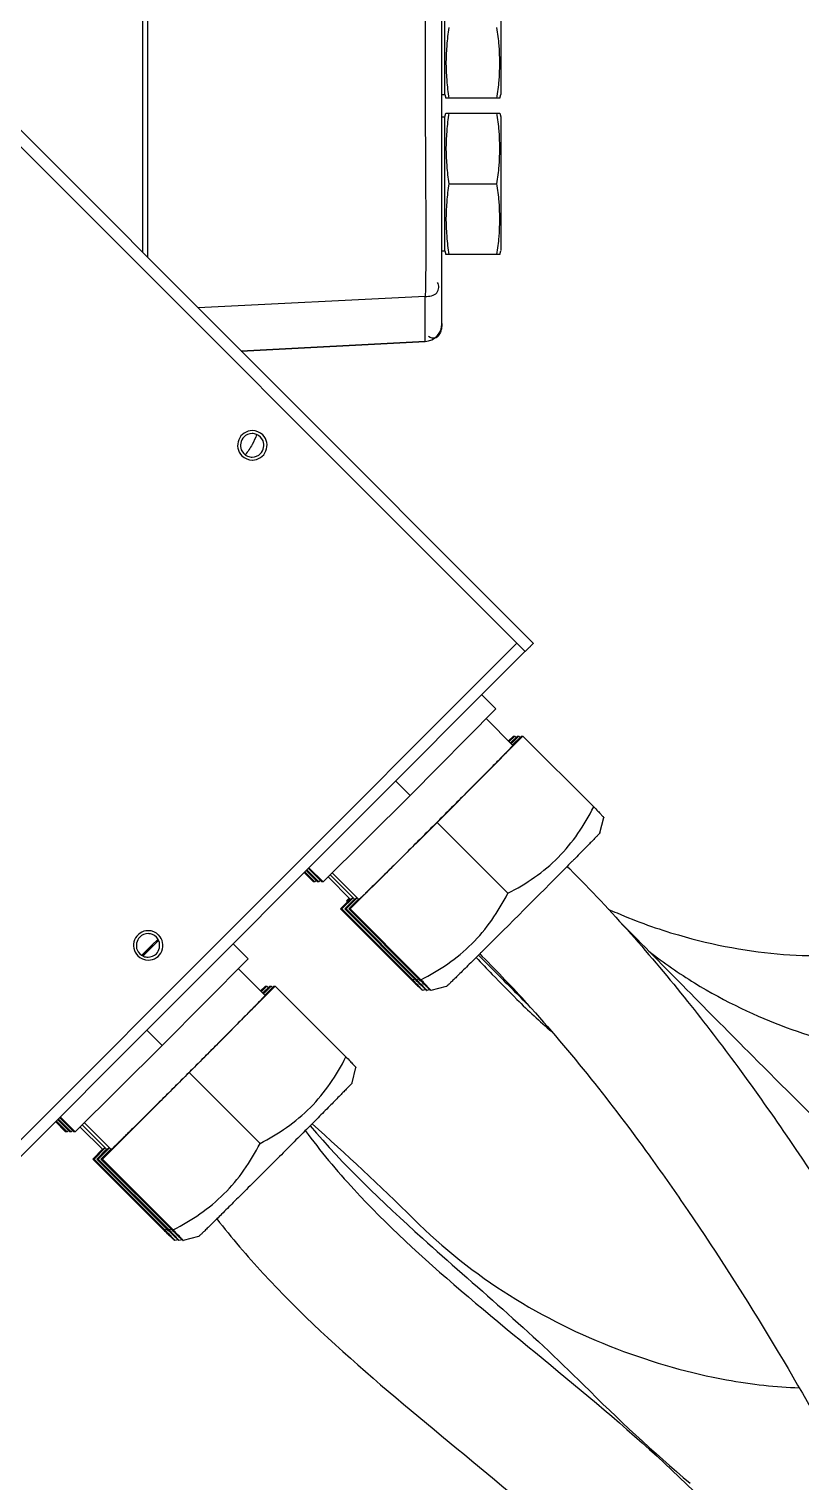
# Model space of a CAD drawing. Header units: millimetres. Extents: x 0 to 10500, y 0 to 7425.
# Drawn here: x 3297.4 to 3428.4, y 1621 to 1867.5 of the extents above; entities that cross this region are included whole.
import ezdxf

# ---------------------------------------------------------------- set-up
doc = ezdxf.new("R2010")
doc.units = ezdxf.units.MM
doc.header["$LTSCALE"] = 577.5
doc.layers.get('0').update_dxf_attribs({"linetype": 'CONTINUOUS'})
doc.layers.add('AXES', color=7, linetype='CONTINUOUS')
doc.layers.add('DTM_AXES', color=7, linetype='CONTINUOUS')

msp = doc.modelspace()

# ---------------------------------------------------------------- linework, layer by layer
at = {"color": 6, "linetype": 'Continuous'}
for p, q in [((3317.49, 2402.46), (3317.49, 1828.77)), ((3367.49, 1817.48), (3367.49, 2397)), ((3316.69, 1829.57), (3316.69, 1983.4)), ((3367.99, 1856.37), (3367.99, 1879.09)), ((3377.49, 1879.08), (3377.49, 1856.38)), ((3367.49, 1856.37), (3367.99, 1856.37)), ((3367.99, 1856.37), (3368.17, 1855.73)), ((3377.32, 1855.73), (3377.49, 1856.37)), ((3377.32, 1855.73), (3368.17, 1855.73)), ((3367.49, 1852.59), (3367.99, 1852.59)), ((3367.99, 1852.59), (3368.17, 1853.23)), ((3367.99, 1829.87), (3367.99, 1852.59)), ((3368.17, 1853.23), (3377.32, 1853.23)), ((3377.32, 1853.23), (3377.49, 1852.59)), ((3377.49, 1852.58), (3377.49, 1829.88)), ((3368.66, 1841.23), (3376.82, 1841.23)), ((3367.49, 1829.87), (3367.99, 1829.87)), ((3367.99, 1829.87), (3368.17, 1829.23)), ((3377.32, 1829.23), (3368.17, 1829.23)), ((3377.32, 1829.23), (3377.49, 1829.87)), ((3364.65, 1822.11), (3326.08, 1820.18)), ((3364.65, 1814.51), (3364.65, 1822.11)), ((3333.39, 1812.87), (3364.65, 1814.51)), ((3333.41, 1812.85), (3364.65, 1814.49)), ((3364.65, 1814.51), (3364.65, 1814.49))]:
    msp.add_line(p, q, dxfattribs=at)
at = {"color": 7, "linetype": 'Continuous'}
for p, q in [((3383, 1763.26), (3238.05, 1908.22)), ((3236.65, 1906.8), (3381.6, 1761.85)), ((3380.19, 1763.26), (3286.31, 1669.38)), ((3288.37, 1668.63), (3381.58, 1761.85)), ((3381.92, 1762.17), (3381.6, 1761.85)), ((3374.26, 1754.52), (3376.65, 1752.13)), ((3376.65, 1752.13), (3362.07, 1737.46)), ((3381.24, 1747.53), (3366.66, 1732.86)), ((3378.78, 1746.7), (3379.61, 1747.53)), ((3379.84, 1747.53), (3378.9, 1746.58)), ((3379.12, 1746.36), (3380.31, 1747.53)), ((3380.54, 1747.53), (3379.25, 1746.23)), ((3379.47, 1746.01), (3381.01, 1747.53)), ((3379.61, 1747.53), (3379.84, 1747.53)), ((3379.84, 1747.53), (3380.07, 1747.3)), ((3380.31, 1747.53), (3380.54, 1747.53)), ((3380.54, 1747.53), (3380.78, 1747.3)), ((3381.01, 1747.53), (3381.24, 1747.53)), ((3381.24, 1747.53), (3393.26, 1735.51)), ((3359.63, 1739.89), (3362.07, 1737.46)), ((3362.07, 1737.46), (3347.3, 1722.78)), ((3366.66, 1732.86), (3351.9, 1718.19)), ((3366.66, 1732.86), (3378.68, 1720.84)), ((3344.1, 1724.36), (3345.67, 1722.78)), ((3344.21, 1724.47), (3345.9, 1722.78)), ((3344.45, 1724.71), (3346.37, 1722.78)), ((3344.56, 1724.82), (3346.6, 1722.78)), ((3344.8, 1725.06), (3347.07, 1722.78)), ((3344.91, 1725.18), (3347.3, 1722.78)), ((3388.75, 1725.41), (3389.18, 1724.98)), ((3345.9, 1722.78), (3345.67, 1722.78)), ((3346.14, 1723.02), (3345.9, 1722.78)), ((3346.6, 1722.78), (3346.37, 1722.78)), ((3346.84, 1723.02), (3346.6, 1722.78)), ((3347.3, 1722.78), (3347.07, 1722.78)), ((3350.27, 1718.19), (3351.91, 1719.84)), ((3352.39, 1720.07), (3350.5, 1718.19)), ((3350.97, 1718.19), (3352.61, 1719.84)), ((3353.09, 1720.07), (3351.2, 1718.19)), ((3351.26, 1719.59), (3351.71, 1720.04)), ((3351.26, 1719.59), (3351.46, 1719.39)), ((3351.47, 1719.59), (3351.26, 1719.59)), ((3351.81, 1719.94), (3351.47, 1719.59)), ((3351.47, 1719.59), (3351.56, 1719.5)), ((3351.67, 1718.19), (3353.31, 1719.84)), ((3350.27, 1718.19), (3362.29, 1706.17)), ((3350.5, 1718.19), (3350.27, 1718.19)), ((3350.5, 1718.19), (3362.52, 1706.17)), ((3350.97, 1718.19), (3362.99, 1706.17)), ((3351.2, 1718.19), (3350.97, 1718.19)), ((3351.2, 1718.19), (3363.22, 1706.17)), ((3351.67, 1718.19), (3363.69, 1706.17)), ((3351.9, 1718.19), (3351.67, 1718.19)), ((3351.9, 1718.19), (3363.92, 1706.17)), ((3316.54, 1710.33), (3318.3, 1712.08)), ((3317.06, 1710.51), (3319.37, 1712.83)), ((3318.3, 1712.08), (3319.24, 1713.02)), ((3332.01, 1712.27), (3334.57, 1709.7)), ((3316.75, 1710.2), (3317.06, 1710.51)), ((3317.06, 1710.51), (3317.06, 1710.51)), ((3334.57, 1709.7), (3319.99, 1695.03)), ((3373.9, 1710.56), (3374.33, 1710.14)), ((3339.17, 1705.11), (3324.59, 1690.43)), ((3336.7, 1704.28), (3337.53, 1705.11)), ((3337.77, 1705.11), (3336.82, 1704.16)), ((3337.05, 1703.93), (3338.24, 1705.11)), ((3338.47, 1705.11), (3337.17, 1703.8)), ((3337.4, 1703.58), (3338.94, 1705.11)), ((3337.53, 1705.11), (3337.77, 1705.11)), ((3337.77, 1705.11), (3338, 1704.87)), ((3338.24, 1705.11), (3338.47, 1705.11)), ((3338.47, 1705.11), (3338.7, 1704.87)), ((3338.94, 1705.11), (3339.17, 1705.11)), ((3339.17, 1705.11), (3351.19, 1693.09)), ((3317.38, 1697.64), (3319.99, 1695.03)), ((3319.99, 1695.03), (3305.23, 1680.36)), ((3324.59, 1690.43), (3309.83, 1675.76)), ((3324.59, 1690.43), (3336.61, 1678.41)), ((3301.85, 1682.11), (3303.59, 1680.36)), ((3301.96, 1682.22), (3303.83, 1680.36)), ((3302.2, 1682.46), (3304.3, 1680.36)), ((3302.31, 1682.57), (3304.53, 1680.36)), ((3302.55, 1682.81), (3305, 1680.36)), ((3302.66, 1682.92), (3305.23, 1680.36)), ((3303.83, 1680.36), (3303.59, 1680.36)), ((3304.06, 1680.59), (3303.83, 1680.36)), ((3304.53, 1680.36), (3304.3, 1680.36)), ((3304.76, 1680.59), (3304.53, 1680.36)), ((3305.23, 1680.36), (3305, 1680.36)), ((3308.19, 1675.76), (3309.83, 1677.42)), ((3310.31, 1677.64), (3308.42, 1675.76)), ((3308.89, 1675.76), (3310.54, 1677.42)), ((3311.01, 1677.64), (3309.12, 1675.76)), ((3309.59, 1675.76), (3311.24, 1677.42)), ((3402.65, 1676.39), (3402.89, 1676.06)), ((3308.19, 1675.76), (3320.21, 1663.74)), ((3308.42, 1675.76), (3308.19, 1675.76)), ((3308.42, 1675.76), (3320.44, 1663.74)), ((3308.89, 1675.76), (3320.91, 1663.74)), ((3309.12, 1675.76), (3308.89, 1675.76)), ((3309.12, 1675.76), (3321.15, 1663.74)), ((3309.59, 1675.76), (3321.61, 1663.74)), ((3309.83, 1675.76), (3309.59, 1675.76)), ((3309.83, 1675.76), (3321.85, 1663.74))]:
    msp.add_line(p, q, dxfattribs=at)
at = {"color": 6, "linetype": 'Continuous'}
for centre, radius, start, end in [((3403.36, 1861.73), 35.19, 175.1438, 184.8539), ((3342.12, 1861.73), 35.19, 355.1439, 4.854), ((3403.36, 1847.23), 35.19, 175.1438, 184.8539), ((3342.12, 1847.23), 35.19, 355.1439, 4.854), ((3403.36, 1835.23), 35.19, 175.1438, 184.8539), ((3342.12, 1835.23), 35.19, 355.1439, 4.854), ((3364.49, 1817.48), 3, 273.0037, 360)]:
    msp.add_arc(centre, radius, start, end, dxfattribs=at)
at = {"color": 7, "linetype": 'Continuous'}
for centre, radius, start, end in [((3335.29, 1796.85), 2.5, 90.0383, 224.9994), ((3335.29, 1796.85), 2.5, 270.0383, 44.9994), ((3431.02, 1795.96), 85.43, 245.5753, 246.6893), ((3317.61, 1712), 2.5, 90.0383, 224.9994), ((3317.61, 1712), 2.5, 270.0383, 44.9994), ((3915.58, 2232.37), 753.01, 223.93042, 224.23263), ((2429.48, 761.32), 1338.72, 45.00905, 45.14581), ((3219.55, 1555.4), 218.86, 43.5436, 44.9904), ((3340.64, 1748.83), 47.95, 297.1475, 297.5613), ((3341.34, 1748.83), 47.95, 297.1475, 297.5613), ((2056.18, 388.48), 1866.32, 44.71069, 44.99677), ((3701.62, 2023.89), 454.28, 224.217, 224.9701), ((3207.91, 1544.34), 234.92, 42.1912, 43.544), ((3452.8, 1775.41), 102.64, 225.0018, 229.4961), ((3298.57, 1706.4), 47.95, 297.1475, 297.5613), ((3299.27, 1706.4), 47.95, 297.1475, 297.5613), ((3608.39, 1854.44), 306.79, 225.0203, 229.6208)]:
    msp.add_arc(centre, radius, start, end, dxfattribs=at)
at = {"color": 6, "linetype": 'Continuous'}
for points, knots in [([(3364.65, 1885.82), (3364.67, 1871.09), (3364.58, 1849.85), (3364.81, 1828.61), (3364.65, 1822.11)], [0, 0, 0, 0, 0.693658, 1, 1, 1, 1]), ([(3364.65, 1822.11), (3365.33, 1822.14), (3366.86, 1822.25), (3367.09, 1824.04), (3366.73, 1824.49)], [0, 0, 0, 0, 0.540214, 1, 1, 1, 1]), ([(3367.49, 1817.5), (3367.49, 1817.36), (3367.47, 1817.06), (3367.42, 1816.76), (3367.39, 1816.61)], [0, 0, 0, 0, 0.478965, 1, 1, 1, 1]), ([(3367.22, 1816.04), (3367.07, 1815.66), (3366.6, 1814.78), (3365.57, 1815.06), (3365.22, 1815.31)], [0, 0, 0, 0, 0.486005, 1, 1, 1, 1]), ([(3367.39, 1816.61), (3367.37, 1816.51), (3367.32, 1816.32), (3367.26, 1816.13), (3367.22, 1816.04)], [0, 0, 0, 0, 0.501835, 1, 1, 1, 1])]:
    msp.add_open_spline(points, degree=3, knots=knots, dxfattribs=at)
for points in [[(3368.66, 1867.73), (3368.51, 1866.73), (3368.38, 1865.72), (3368.3, 1864.71)], [(3377.19, 1864.71), (3377.11, 1865.72), (3376.98, 1866.73), (3376.82, 1867.73)], [(3368.3, 1858.75), (3368.38, 1857.74), (3368.51, 1856.73), (3368.66, 1855.73)], [(3376.82, 1855.73), (3376.98, 1856.73), (3377.11, 1857.74), (3377.19, 1858.75)], [(3368.66, 1853.23), (3368.51, 1852.23), (3368.38, 1851.22), (3368.3, 1850.21)], [(3377.19, 1850.21), (3377.11, 1851.22), (3376.98, 1852.23), (3376.82, 1853.23)], [(3368.3, 1844.25), (3368.38, 1843.24), (3368.51, 1842.23), (3368.66, 1841.23)], [(3376.82, 1841.23), (3376.98, 1842.23), (3377.11, 1843.24), (3377.19, 1844.25)], [(3368.66, 1841.23), (3368.51, 1840.23), (3368.38, 1839.22), (3368.3, 1838.21)], [(3377.19, 1838.21), (3377.11, 1839.22), (3376.98, 1840.23), (3376.82, 1841.23)], [(3368.3, 1832.25), (3368.38, 1831.24), (3368.51, 1830.23), (3368.66, 1829.23)], [(3376.82, 1829.23), (3376.98, 1830.23), (3377.11, 1831.24), (3377.19, 1832.25)]]:
    msp.add_open_spline(points, degree=3, dxfattribs=at)
at = {"color": 7, "linetype": 'Continuous'}
for points in [[(3333.84, 1798.26), (3333.32, 1797.74), (3333.13, 1796.77), (3333.41, 1796.08)], [(3335.26, 1798.85), (3334.75, 1798.85), (3334.2, 1798.62), (3333.84, 1798.26)], [(3336.02, 1798.7), (3335.78, 1798.8), (3335.52, 1798.85), (3335.26, 1798.85)], [(3337.05, 1798.62), (3336.6, 1799.07), (3335.92, 1799.35), (3335.29, 1799.35)], [(3337.11, 1797.61), (3336.91, 1798.09), (3336.49, 1798.5), (3336.02, 1798.7)], [(3336.67, 1795.44), (3337.2, 1795.96), (3337.39, 1796.93), (3337.11, 1797.61)], [(3333.41, 1796.08), (3333.61, 1795.61), (3334.02, 1795.2), (3334.49, 1795)], [(3333.52, 1795.08), (3333.97, 1794.63), (3334.65, 1794.35), (3335.29, 1794.35)], [(3334.49, 1795), (3334.73, 1794.9), (3335, 1794.85), (3335.26, 1794.85)], [(3335.26, 1794.85), (3335.77, 1794.85), (3336.31, 1795.07), (3336.67, 1795.44)], [(3397.8, 1715.91), (3405.32, 1708.31), (3412.75, 1700.71), (3420.22, 1693.24)], [(3316.17, 1713.41), (3315.64, 1712.89), (3315.45, 1711.92), (3315.73, 1711.23)], [(3317.58, 1714), (3317.07, 1714), (3316.53, 1713.77), (3316.17, 1713.41)], [(3318.35, 1713.84), (3318.11, 1713.94), (3317.84, 1714), (3317.58, 1714)], [(3319.38, 1713.76), (3318.93, 1714.22), (3318.25, 1714.5), (3317.61, 1714.5)], [(3319.43, 1712.76), (3319.23, 1713.23), (3318.82, 1713.65), (3318.35, 1713.84)], [(3315.73, 1711.23), (3315.93, 1710.76), (3316.34, 1710.34), (3316.82, 1710.15)], [(3319, 1710.58), (3319.52, 1711.11), (3319.71, 1712.08), (3319.43, 1712.76)], [(3315.84, 1710.23), (3316.29, 1709.78), (3316.97, 1709.5), (3317.61, 1709.5)], [(3316.82, 1710.15), (3317.06, 1710.05), (3317.32, 1710), (3317.58, 1710)], [(3317.58, 1710), (3318.09, 1710), (3318.63, 1710.22), (3319, 1710.58)], [(3345.43, 1681.73), (3351.15, 1676.56), (3356.99, 1671.28), (3362.66, 1665.6)]]:
    msp.add_open_spline(points, degree=3, dxfattribs=at)
for points, knots in [([(3383, 1763.26), (3383.02, 1763.23), (3382.81, 1763.13), (3382.7, 1762.91), (3382.31, 1762.57), (3382.06, 1762.31), (3381.92, 1762.17)], [0, 0, 0, 0, 0.072164, 0.280306, 0.601101, 1, 1, 1, 1]), ([(3397.21, 1717.5), (3400.65, 1716.02), (3410.25, 1712.62), (3425.88, 1709.81), (3441.85, 1710.54), (3454.06, 1714.78), (3464, 1721.26), (3471.66, 1728.37), (3476.07, 1734.55), (3477.52, 1738.2), (3477.95, 1739.64)], [0, 0, 0, 0, 0.077519, 0.213178, 0.348837, 0.484496, 0.620155, 0.755814, 0.891473, 1, 1, 1, 1]), ([(3378.68, 1720.84), (3381.79, 1722.45), (3387.72, 1726.44), (3391.67, 1732.4), (3393.26, 1735.51)], [0, 0, 0, 0, 0.499736, 1, 1, 1, 1]), ([(3393.26, 1735.51), (3393.5, 1735.27), (3393.82, 1734.93), (3394.23, 1734.5), (3394.48, 1734.25), (3394.67, 1734.03), (3394.83, 1733.88), (3394.9, 1733.77), (3394.96, 1733.73), (3394.95, 1733.71)], [0, 0, 0, 0, 0.402813, 0.57312, 0.718817, 0.836924, 0.924583, 0.979437, 1, 1, 1, 1]), ([(3389.18, 1724.98), (3396.33, 1717.84), (3406.12, 1706.68), (3414.96, 1695.12), (3417.71, 1691.39)], [0, 0, 0, 0, 0.679007, 1, 1, 1, 1]), ([(3363.92, 1706.17), (3367.05, 1707.77), (3373.04, 1711.76), (3377.06, 1717.72), (3378.68, 1720.84)], [0, 0, 0, 0, 0.500255, 1, 1, 1, 1]), ([(3402.63, 1711.01), (3405.17, 1709.02), (3412.97, 1703.66), (3426.24, 1697.47), (3440.35, 1693.77), (3449.04, 1693.65), (3453.79, 1694.75), (3456.9, 1696.03), (3459.7, 1697.73), (3462.41, 1699.87), (3464.84, 1702.15), (3467.37, 1705.08), (3468.74, 1707.36), (3469.4, 1708.99), (3469.51, 1709.3)], [0, 0, 0, 0, 0.064261, 0.193513, 0.322764, 0.452016, 0.516641, 0.581267, 0.645893, 0.710519, 0.775144, 0.83977, 0.969021, 1, 1, 1, 1]), ([(3362.29, 1706.17), (3362.54, 1705.92), (3362.99, 1705.49), (3363.52, 1704.98), (3363.86, 1704.67), (3364.03, 1704.5), (3364.14, 1704.42), (3364.19, 1704.36), (3364.21, 1704.36)], [0, 0, 0, 0, 0.400986, 0.716412, 0.834645, 0.922714, 0.978295, 1, 1, 1, 1]), ([(3364.21, 1704.36), (3364.22, 1704.37), (3364.14, 1704.44), (3364.1, 1704.51), (3363.94, 1704.68), (3363.75, 1704.88), (3363.5, 1705.15), (3363.09, 1705.58), (3362.75, 1705.92), (3362.52, 1706.17)], [0, 0, 0, 0, 0.01632, 0.068172, 0.154218, 0.272027, 0.418619, 0.590858, 1, 1, 1, 1]), ([(3362.99, 1706.17), (3363.24, 1705.92), (3363.69, 1705.49), (3364.22, 1704.98), (3364.56, 1704.67), (3364.73, 1704.5), (3364.84, 1704.42), (3364.89, 1704.36), (3364.91, 1704.36)], [0, 0, 0, 0, 0.400986, 0.716412, 0.834645, 0.922714, 0.978295, 1, 1, 1, 1]), ([(3364.91, 1704.36), (3364.92, 1704.37), (3364.84, 1704.44), (3364.8, 1704.51), (3364.64, 1704.68), (3364.45, 1704.88), (3364.2, 1705.15), (3363.79, 1705.58), (3363.45, 1705.92), (3363.22, 1706.17)], [0, 0, 0, 0, 0.01632, 0.068172, 0.154218, 0.272027, 0.418619, 0.590858, 1, 1, 1, 1]), ([(3363.69, 1706.17), (3363.94, 1705.92), (3364.4, 1705.49), (3364.93, 1704.98), (3365.26, 1704.67), (3365.43, 1704.5), (3365.54, 1704.42), (3365.59, 1704.36), (3365.61, 1704.36)], [0, 0, 0, 0, 0.400986, 0.716412, 0.834645, 0.922714, 0.978295, 1, 1, 1, 1]), ([(3365.61, 1704.36), (3365.62, 1704.37), (3365.55, 1704.44), (3365.5, 1704.51), (3365.34, 1704.68), (3365.15, 1704.88), (3364.9, 1705.15), (3364.49, 1705.58), (3364.15, 1705.92), (3363.92, 1706.17)], [0, 0, 0, 0, 0.01632, 0.068172, 0.154218, 0.272027, 0.418619, 0.590858, 1, 1, 1, 1]), ([(3381.96, 1702.11), (3385.69, 1698), (3392.82, 1689.58), (3399.48, 1680.78), (3402.65, 1676.39)], [0, 0, 0, 0, 0.506163, 1, 1, 1, 1]), ([(3336.61, 1678.41), (3339.71, 1680.02), (3345.64, 1684.02), (3349.6, 1689.97), (3351.19, 1693.09)], [0, 0, 0, 0, 0.499736, 1, 1, 1, 1]), ([(3351.19, 1693.09), (3351.42, 1692.85), (3351.75, 1692.51), (3352.16, 1692.08), (3352.4, 1691.82), (3352.6, 1691.61), (3352.75, 1691.45), (3352.82, 1691.35), (3352.88, 1691.3), (3352.88, 1691.28)], [0, 0, 0, 0, 0.402813, 0.57312, 0.718817, 0.836924, 0.924583, 0.979437, 1, 1, 1, 1]), ([(3417.71, 1691.39), (3420.77, 1687.23), (3429.33, 1675.11), (3442.06, 1655.19), (3455.21, 1631.88), (3464.56, 1613.14), (3471.08, 1599.29), (3475.48, 1589.67), (3479.4, 1580.96), (3482.84, 1573.24), (3485.28, 1567.73), (3486.98, 1563.92), (3488.12, 1561.39), (3489.11, 1559.21), (3489.79, 1557.76), (3490.23, 1556.86), (3490.49, 1556.35), (3490.64, 1556.08), (3490.68, 1556.02), (3490.68, 1556.01)], [0, 0, 0, 0, 0.070633, 0.204596, 0.338559, 0.472522, 0.539503, 0.606484, 0.673466, 0.740447, 0.807429, 0.840919, 0.87441, 0.907901, 0.941391, 0.958137, 0.974882, 0.991627, 1, 1, 1, 1]), ([(3420.22, 1693.24), (3425.47, 1687.99), (3435.77, 1677.7), (3450.26, 1663.43), (3463.51, 1650.79), (3472.49, 1642.6), (3477.08, 1638.69), (3478.7, 1637.38), (3479.21, 1636.98)], [0, 0, 0, 0, 0.210526, 0.421053, 0.631579, 0.842105, 0.947368, 1, 1, 1, 1]), ([(3345.1, 1681.4), (3350.73, 1674.78), (3365.55, 1660.61), (3382.55, 1646.41), (3391.53, 1637.43)], [0, 0, 0, 0, 0.439983, 1, 1, 1, 1]), ([(3344.28, 1680.58), (3346.8, 1677.15), (3354.62, 1667.79), (3376.53, 1647.7), (3398.45, 1631.22), (3411.48, 1618.18)], [0, 0, 0, 0, 0.154946, 0.436631, 1, 1, 1, 1]), ([(3321.85, 1663.74), (3324.98, 1665.35), (3330.96, 1669.34), (3334.99, 1675.29), (3336.61, 1678.41)], [0, 0, 0, 0, 0.500255, 1, 1, 1, 1]), ([(3402.89, 1676.06), (3405.06, 1673.07), (3412.46, 1662.5), (3424.06, 1644.35), (3436.64, 1622.05), (3445.67, 1603.97), (3452.02, 1590.47), (3456.35, 1581), (3460.23, 1572.37), (3463.65, 1564.71), (3466.09, 1559.2), (3467.81, 1555.35), (3468.58, 1553.62), (3468.95, 1552.81)], [0, 0, 0, 0, 0.0625, 0.21875, 0.375, 0.53125, 0.609375, 0.6875, 0.765625, 0.84375, 0.921875, 0.960938, 1, 1, 1, 1]), ([(3329.27, 1665.61), (3331.77, 1662.38), (3340.45, 1652.24), (3363.76, 1631.02), (3385.02, 1614.94), (3396.63, 1603.33)], [0, 0, 0, 0, 0.126905, 0.417937, 1, 1, 1, 1]), ([(3362.66, 1665.6), (3367.66, 1660.6), (3378.64, 1651.99), (3397.04, 1642.94), (3414.31, 1638.13), (3424.28, 1637.06), (3428.14, 1636.94)], [0, 0, 0, 0, 0.269154, 0.538307, 0.807461, 1, 1, 1, 1]), ([(3320.21, 1663.74), (3320.46, 1663.5), (3320.92, 1663.06), (3321.45, 1662.55), (3321.78, 1662.24), (3321.95, 1662.08), (3322.06, 1662), (3322.11, 1661.94), (3322.13, 1661.94)], [0, 0, 0, 0, 0.400986, 0.716412, 0.834645, 0.922714, 0.978295, 1, 1, 1, 1]), ([(3322.13, 1661.94), (3322.15, 1661.94), (3322.07, 1662.01), (3322.03, 1662.08), (3321.86, 1662.25), (3321.67, 1662.46), (3321.42, 1662.72), (3321.01, 1663.15), (3320.68, 1663.5), (3320.44, 1663.74)], [0, 0, 0, 0, 0.01632, 0.068172, 0.154218, 0.272027, 0.418619, 0.590858, 1, 1, 1, 1]), ([(3320.91, 1663.74), (3321.17, 1663.5), (3321.62, 1663.06), (3322.15, 1662.55), (3322.48, 1662.24), (3322.65, 1662.08), (3322.76, 1662), (3322.81, 1661.94), (3322.83, 1661.94)], [0, 0, 0, 0, 0.400986, 0.716412, 0.834645, 0.922714, 0.978295, 1, 1, 1, 1]), ([(3322.83, 1661.94), (3322.85, 1661.94), (3322.77, 1662.01), (3322.73, 1662.08), (3322.56, 1662.25), (3322.38, 1662.46), (3322.12, 1662.72), (3321.71, 1663.15), (3321.38, 1663.5), (3321.15, 1663.74)], [0, 0, 0, 0, 0.01632, 0.068172, 0.154218, 0.272027, 0.418619, 0.590858, 1, 1, 1, 1]), ([(3321.61, 1663.74), (3321.87, 1663.5), (3322.32, 1663.06), (3322.85, 1662.55), (3323.19, 1662.24), (3323.35, 1662.08), (3323.47, 1662), (3323.52, 1661.94), (3323.53, 1661.94)], [0, 0, 0, 0, 0.400986, 0.716412, 0.834645, 0.922714, 0.978295, 1, 1, 1, 1]), ([(3323.54, 1661.94), (3323.55, 1661.94), (3323.47, 1662.01), (3323.43, 1662.08), (3323.26, 1662.25), (3323.08, 1662.46), (3322.83, 1662.72), (3322.41, 1663.15), (3322.08, 1663.5), (3321.85, 1663.74)], [0, 0, 0, 0, 0.01632, 0.068172, 0.154218, 0.272027, 0.418619, 0.590858, 1, 1, 1, 1])]:
    msp.add_open_spline(points, degree=3, knots=knots, dxfattribs=at)
at = {"layer": 'AXES', "color": 7, "linetype": 'Continuous'}
msp.add_open_spline([(3336.02, 1798.69), (3335.82, 1798.1), (3335.27, 1796.9), (3334.54, 1795.8), (3334.11, 1795.26)], degree=3, knots=[0, 0, 0, 0, 0.4732, 1, 1, 1, 1], dxfattribs=at)
at = {"layer": 'DTM_AXES', "color": 7, "linetype": 'Continuous'}
for p, q in [((3379.54, 1745.94), (3375, 1750.48)), ((3394.3, 1731.08), (3394.96, 1733.73)), ((3351.97, 1719.78), (3348.14, 1723.61)), ((3352.67, 1719.78), (3348.49, 1723.96)), ((3353.37, 1719.78), (3348.84, 1724.31)), ((3317, 1710.58), (3316.69, 1710.26)), ((3337.46, 1703.52), (3332.93, 1708.05)), ((3364.74, 1704.5), (3364.2, 1704.36)), ((3365.45, 1704.5), (3364.9, 1704.36)), ((3368.23, 1705.02), (3365.6, 1704.36)), ((3352.22, 1688.66), (3352.89, 1691.3)), ((3310.6, 1677.35), (3306.42, 1681.54)), ((3311.3, 1677.35), (3306.77, 1681.89)), ((3309.9, 1677.35), (3306.06, 1681.19)), ((3322.67, 1662.07), (3322.13, 1661.93)), ((3323.37, 1662.07), (3322.83, 1661.94)), ((3326.16, 1662.59), (3323.53, 1661.94))]:
    msp.add_line(p, q, dxfattribs=at)
msp.add_arc((1396.54, 3702.84), 2806.98, 314.7976, 315.20438, dxfattribs=at)
for points, knots in [([(3379.54, 1745.94), (3379.54, 1745.94), (3379.51, 1745.91), (3379.48, 1745.86), (3379.4, 1745.78), (3379.24, 1745.61), (3378.96, 1745.32), (3378.54, 1744.88), (3378, 1744.33), (3377.35, 1743.67), (3376.6, 1742.9), (3375.4, 1741.69), (3373.72, 1739.99), (3371.5, 1737.76), (3369.08, 1735.34), (3366.57, 1732.82), (3364.05, 1730.31), (3361.63, 1727.89), (3359.39, 1725.66), (3357.68, 1723.97), (3356.46, 1722.77), (3355.69, 1722.01), (3355.02, 1721.35), (3354.47, 1720.81), (3354.02, 1720.38), (3353.72, 1720.1), (3353.55, 1719.93), (3353.45, 1719.86), (3353.41, 1719.78), (3353.37, 1719.78)], [0, 0, 0, 0, 0.000619, 0.002424, 0.00542, 0.009604, 0.021486, 0.037959, 0.058864, 0.084, 0.113128, 0.145968, 0.221488, 0.307672, 0.401219, 0.498547, 0.595932, 0.689645, 0.776097, 0.85198, 0.885031, 0.914389, 0.93977, 0.960934, 0.977676, 0.989835, 0.994159, 0.997298, 1, 1, 1, 1]), ([(3394.3, 1731.08), (3394.29, 1731.04), (3394.16, 1730.95), (3393.97, 1730.7), (3393.59, 1730.33), (3393.1, 1729.82), (3392.47, 1729.18), (3391.4, 1728.08), (3390.53, 1727.21), (3389.92, 1726.59)], [0, 0, 0, 0, 0.019345, 0.070827, 0.153917, 0.267705, 0.410942, 0.582044, 1, 1, 1, 1]), ([(3389.92, 1726.59), (3389.8, 1726.47), (3389.31, 1725.97), (3388.81, 1725.47), (3388.44, 1725.1)], [0, 0, 0, 0, 0.239696, 1, 1, 1, 1]), ([(3352.31, 1720.08), (3352.26, 1720.04), (3352.18, 1719.96), (3352.08, 1719.86), (3352.01, 1719.81), (3351.98, 1719.78), (3351.97, 1719.78)], [0, 0, 0, 0, 0.426106, 0.735177, 0.926461, 1, 1, 1, 1]), ([(3353.01, 1720.08), (3352.96, 1720.04), (3352.88, 1719.96), (3352.78, 1719.86), (3352.71, 1719.82), (3352.68, 1719.78), (3352.67, 1719.78)], [0, 0, 0, 0, 0.426106, 0.735177, 0.926461, 1, 1, 1, 1]), ([(3318.37, 1712), (3318.38, 1711.99), (3318.32, 1711.96), (3318.29, 1711.89), (3318.16, 1711.77), (3318.02, 1711.62), (3317.82, 1711.41), (3317.48, 1711.06), (3317.2, 1710.78), (3317, 1710.58)], [0, 0, 0, 0, 0.016306, 0.064576, 0.144671, 0.256107, 0.398277, 0.570329, 1, 1, 1, 1]), ([(3374.35, 1711), (3374.22, 1710.88), (3373.72, 1710.38), (3373.22, 1709.88), (3372.85, 1709.52)], [0, 0, 0, 0, 0.259739, 1, 1, 1, 1]), ([(3372.85, 1709.52), (3372.21, 1708.89), (3371.31, 1708), (3370.19, 1706.89), (3369.53, 1706.25), (3369.01, 1705.75), (3368.63, 1705.36), (3368.37, 1705.16), (3368.27, 1705.03), (3368.23, 1705.02)], [0, 0, 0, 0, 0.417613, 0.588747, 0.732079, 0.845977, 0.929155, 0.980679, 1, 1, 1, 1]), ([(3337.46, 1703.52), (3337.47, 1703.51), (3337.43, 1703.48), (3337.41, 1703.44), (3337.32, 1703.35), (3337.17, 1703.18), (3336.88, 1702.89), (3336.46, 1702.46), (3335.92, 1701.9), (3335.28, 1701.24), (3334.52, 1700.48), (3333.33, 1699.27), (3331.64, 1697.56), (3329.42, 1695.33), (3327.01, 1692.91), (3324.5, 1690.39), (3321.98, 1687.88), (3319.56, 1685.46), (3317.32, 1683.24), (3315.6, 1681.54), (3314.39, 1680.34), (3313.62, 1679.58), (3312.95, 1678.93), (3312.39, 1678.38), (3311.95, 1677.95), (3311.65, 1677.67), (3311.48, 1677.5), (3311.38, 1677.43), (3311.33, 1677.35), (3311.3, 1677.35)], [0, 0, 0, 0, 0.000619, 0.002424, 0.00542, 0.009604, 0.021486, 0.037959, 0.058864, 0.084, 0.113128, 0.145968, 0.221488, 0.307672, 0.401219, 0.498547, 0.595932, 0.689645, 0.776097, 0.85198, 0.885031, 0.914389, 0.93977, 0.960934, 0.977676, 0.989835, 0.994159, 0.997298, 1, 1, 1, 1]), ([(3352.22, 1688.66), (3352.22, 1688.62), (3352.1, 1688.54), (3351.94, 1688.32), (3351.61, 1688), (3351.19, 1687.56), (3350.64, 1687), (3349.71, 1686.05), (3348.3, 1684.62), (3346.37, 1682.67), (3344.16, 1680.45), (3341.76, 1678.04), (3339.27, 1675.55), (3336.77, 1673.05), (3334.37, 1670.66), (3332.15, 1668.45), (3330.19, 1666.52), (3328.77, 1665.11), (3327.81, 1664.17), (3327.26, 1663.63), (3326.81, 1663.2), (3326.49, 1662.88), (3326.28, 1662.71), (3326.19, 1662.6), (3326.16, 1662.59)], [0, 0, 0, 0, 0.002875, 0.010469, 0.022715, 0.039499, 0.060663, 0.086003, 0.148215, 0.223777, 0.30982, 0.40308, 0.500018, 0.596955, 0.690213, 0.776253, 0.85181, 0.914017, 0.939354, 0.960514, 0.977295, 0.989538, 0.997128, 1, 1, 1, 1]), ([(3310.23, 1677.65), (3310.19, 1677.61), (3310.11, 1677.54), (3310, 1677.44), (3309.94, 1677.39), (3309.91, 1677.35), (3309.9, 1677.35)], [0, 0, 0, 0, 0.426106, 0.735177, 0.926461, 1, 1, 1, 1]), ([(3310.93, 1677.65), (3310.89, 1677.61), (3310.81, 1677.54), (3310.71, 1677.44), (3310.64, 1677.39), (3310.61, 1677.35), (3310.6, 1677.35)], [0, 0, 0, 0, 0.426106, 0.735177, 0.926461, 1, 1, 1, 1])]:
    msp.add_open_spline(points, degree=3, knots=knots, dxfattribs=at)

doc.saveas('drawing.dxf')
